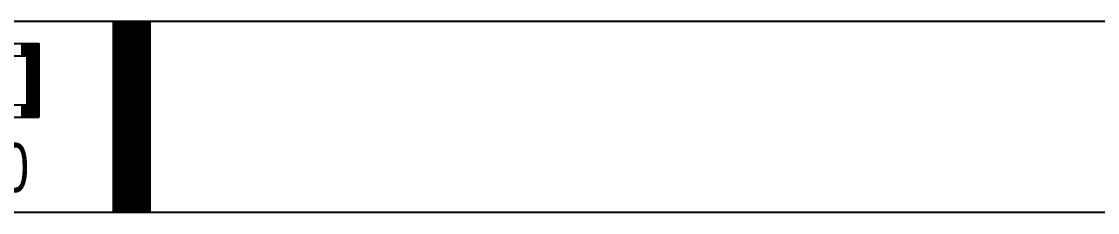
# Model space of a CAD drawing. Header units: millimetres. Extents: x 296 to 4896, y 152 to 3333.
# Drawn here: x 3572.8 to 3660.6, y 968.2 to 983.8 of the extents above; entities that cross this region are included whole.
import ezdxf
from ezdxf.enums import TextEntityAlignment as Align

# ---------------------------------------------------------------- set-up
doc = ezdxf.new("R2010")
doc.units = ezdxf.units.MM
for name, color, linetype in [('10', 1, 'Continuous'), ('2', 3, 'Continuous'), ('3', 4, 'Continuous'), ('4', 2, 'Continuous')]:
    doc.layers.add(name, color=color, linetype=linetype)
doc.styles.get("Standard").update_dxf_attribs({"font": 'arial.ttf'})

# ---------------------------------------------------------------- blocks, each defined once
blk = doc.blocks.new('HST-M16-140')
at = {"layer": '10'}
for p, q in [((-198.937, 6), (-171.055, 6)), ((-172.483, 6), (-172.483, 5)), ((-172.383, 5), (-172.383, 6)), ((-172.283, 6), (-172.283, 5)), ((-172.183, 5), (-172.183, 6)), ((-172.083, 6), (-172.083, 5)), ((-171.983, 0), (-171.983, 6)), ((-171.883, 6), (-171.883, 0)), ((-171.783, 0), (-171.783, 6)), ((-171.683, 6), (-171.683, 0)), ((-171.583, 0), (-171.583, 6)), ((-171.483, 6), (-171.483, 0)), ((-171.383, 0), (-171.383, 6)), ((-171.283, 6), (-171.283, 0)), ((-171.183, 0), (-171.183, 6)), ((-171.083, 6), (-171.083, 0)), ((-171.055, 0), (-171.055, 6)), ((-173.937, 5), (-172.055, 5)), ((-172.055, 1), (-172.055, 5)), ((-173.937, 1), (-172.055, 1)), ((-172.483, 1), (-172.483, 0)), ((-172.383, 0), (-172.383, 1)), ((-172.283, 1), (-172.283, 0)), ((-172.183, 0), (-172.183, 1)), ((-172.083, 1), (-172.083, 0)), ((-198.937, 0), (-171.055, 0))]:
    blk.add_line(p, q, dxfattribs=at)
at = {"layer": '2'}
for p, q in [((-22, 7.8), (-219, 7.8)), ((-165, -7.8), (-165, 7.8)), ((-162, -7.8), (-162, 7.8)), ((-22, -7.8), (-219, -7.8))]:
    blk.add_line(p, q, dxfattribs=at)
at = {"layer": '4'}
for p, q in [((-162.052, 7.8), (-165, 4.852)), ((-165, 4.994), (-162.194, 7.8)), ((-162.335, 7.8), (-165, 5.135)), ((-165, 5.277), (-162.477, 7.8)), ((-162.618, 7.8), (-165, 5.418)), ((-165, 5.56), (-162.76, 7.8)), ((-162.901, 7.8), (-165, 5.701)), ((-165, 5.842), (-163.042, 7.8)), ((-163.184, 7.8), (-165, 5.984)), ((-165, 6.125), (-163.325, 7.8)), ((-163.467, 7.8), (-165, 6.267)), ((-165, 6.408), (-163.608, 7.8)), ((-163.749, 7.8), (-165, 6.549)), ((-165, 6.691), (-163.891, 7.8)), ((-164.032, 7.8), (-165, 6.832)), ((-165, 6.974), (-164.174, 7.8)), ((-164.315, 7.8), (-165, 7.115)), ((-165, 7.257), (-164.457, 7.8)), ((-164.598, 7.8), (-165, 7.398)), ((-165, 7.539), (-164.739, 7.8)), ((-164.881, 7.8), (-165, 7.681)), ((-165, 4.711), (-162, 7.711)), ((-162, 7.57), (-165, 4.57)), ((-165, 4.428), (-162, 7.428)), ((-162, 7.287), (-165, 4.287)), ((-165, 4.145), (-162, 7.145)), ((-162, 7.004), (-165, 4.004)), ((-165, 3.862), (-162, 6.862)), ((-162, 6.721), (-165, 3.721)), ((-165, 3.58), (-162, 6.58)), ((-162, 6.438), (-165, 3.438)), ((-165, 3.297), (-162, 6.297)), ((-162, 6.155), (-165, 3.155)), ((-165, 3.014), (-162, 6.014)), ((-162, 5.873), (-165, 2.873)), ((-165, 2.731), (-162, 5.731)), ((-162, 5.59), (-165, 2.59)), ((-165, 2.448), (-162, 5.448)), ((-162, 5.307), (-165, 2.307)), ((-165, 2.165), (-162, 5.165)), ((-162, 5.024), (-165, 2.024)), ((-165, 1.883), (-162, 4.883)), ((-162, 4.741), (-165, 1.741)), ((-165, 1.6), (-162, 4.6)), ((-162, 4.458), (-165, 1.458)), ((-165, 1.317), (-162, 4.317)), ((-162, 4.175), (-165, 1.175)), ((-165, 1.034), (-162, 4.034)), ((-162, 3.893), (-165, 0.893)), ((-165, 0.751), (-162, 3.751)), ((-162, 3.61), (-165, 0.61)), ((-165, 0.468), (-162, 3.468)), ((-162, 3.327), (-165, 0.327)), ((-165, 0.186), (-162, 3.186)), ((-162, 3.044), (-165, 0.044)), ((-165, -0.097), (-162, 2.903)), ((-162, 2.761), (-165, -0.239)), ((-165, -0.38), (-162, 2.62)), ((-162, 2.478), (-165, -0.522)), ((-165, -0.663), (-162, 2.337)), ((-162, 2.196), (-165, -0.804)), ((-165, -0.946), (-162, 2.054)), ((-162, 1.913), (-165, -1.087)), ((-165, -1.229), (-162, 1.771)), ((-162, 1.63), (-165, -1.37)), ((-165, -1.512), (-162, 1.488)), ((-162, 1.347), (-165, -1.653)), ((-165, -1.794), (-162, 1.206)), ((-162, 1.064), (-165, -1.936)), ((-165, -2.077), (-162, 0.923)), ((-162, 0.781), (-165, -2.219)), ((-165, -2.36), (-162, 0.64)), ((-162, 0.499), (-165, -2.501)), ((-165, -2.643), (-162, 0.357)), ((-162, 0.216), (-165, -2.784)), ((-165, -2.926), (-162, 0.074)), ((-162, -0.067), (-165, -3.067)), ((-165, -3.209), (-162, -0.209)), ((-162, -0.35), (-165, -3.35)), ((-165, -3.491), (-162, -0.491)), ((-162, -0.633), (-165, -3.633)), ((-165, -3.774), (-162, -0.774)), ((-162, -0.916), (-165, -3.916)), ((-165, -4.057), (-162, -1.057)), ((-162, -1.199), (-165, -4.199)), ((-165, -4.34), (-162, -1.34)), ((-162, -1.481), (-165, -4.481)), ((-165, -4.623), (-162, -1.623)), ((-162, -1.764), (-165, -4.764)), ((-165, -4.906), (-162, -1.906)), ((-162, -2.047), (-165, -5.047)), ((-165, -5.188), (-162, -2.188)), ((-162, -2.33), (-165, -5.33)), ((-165, -5.471), (-162, -2.471)), ((-162, -2.613), (-165, -5.613)), ((-165, -5.754), (-162, -2.754)), ((-162, -2.896), (-165, -5.896)), ((-165, -6.037), (-162, -3.037)), ((-162, -3.178), (-165, -6.178)), ((-165, -6.32), (-162, -3.32)), ((-162, -3.461), (-165, -6.461)), ((-165, -6.603), (-162, -3.603)), ((-162, -3.744), (-165, -6.744)), ((-165, -6.886), (-162, -3.886)), ((-162, -4.027), (-165, -7.027)), ((-165, -7.168), (-162, -4.168)), ((-162, -4.31), (-165, -7.31)), ((-165, -7.451), (-162, -4.451)), ((-162, -4.593), (-165, -7.593)), ((-165, -7.734), (-162, -4.734)), ((-162, -4.875), (-164.925, -7.8)), ((-164.783, -7.8), (-162, -5.017)), ((-162, -5.158), (-164.642, -7.8)), ((-164.5, -7.8), (-162, -5.3)), ((-162, -5.441), (-164.359, -7.8)), ((-164.217, -7.8), (-162, -5.583)), ((-162, -5.724), (-164.076, -7.8)), ((-163.935, -7.8), (-162, -5.865)), ((-162, -6.007), (-163.793, -7.8)), ((-163.652, -7.8), (-162, -6.148)), ((-162, -6.29), (-163.51, -7.8)), ((-163.369, -7.8), (-162, -6.431)), ((-162, -6.573), (-163.227, -7.8)), ((-163.086, -7.8), (-162, -6.714)), ((-162, -6.855), (-162.945, -7.8)), ((-162.803, -7.8), (-162, -6.997)), ((-162, -7.138), (-162.662, -7.8)), ((-162.52, -7.8), (-162, -7.28)), ((-162, -7.421), (-162.379, -7.8)), ((-162.237, -7.8), (-162, -7.563)), ((-162, -7.704), (-162.096, -7.8))]:
    blk.add_line(p, q, dxfattribs=at)
at = {"layer": '3', "width": 0.747083}
blk.add_text('HST-M16/140', height=4, dxfattribs=at).set_placement((-184.875, -6.134), align=Align.CENTER)

msp = doc.modelspace()

# ---------------------------------------------------------------- block references
at = {"color": 3}
msp.add_blockref('HST-M16-140', (3745.298, 976.038), dxfattribs=at)

doc.saveas('drawing.dxf')
